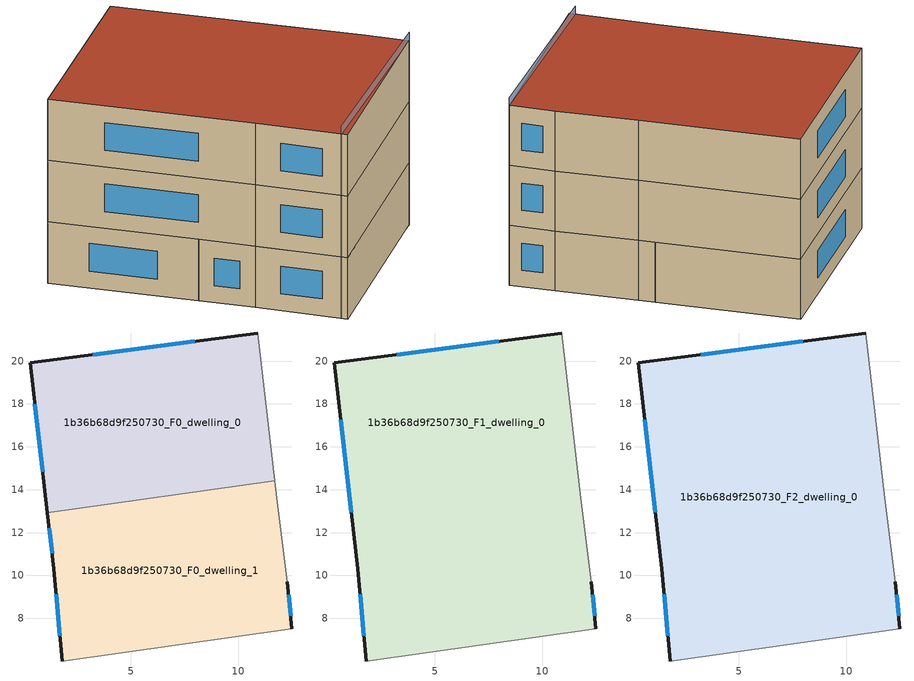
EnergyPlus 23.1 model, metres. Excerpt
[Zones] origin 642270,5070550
1b36b68d9f250730_F0_dwelling_0
 floor ground (EU_floor_Construction): 10.91,21.31 11.71,14.41 1.1,12.92 0.3,19.91 z0
 wall outside (EU_wall_Construction): 10.91,21.31 0.3,19.91 1.1,12.92 z0:3
 wall adiabatic (EU_wall_Construction): 11.71,14.41 10.91,21.31 z0:3
 wall to 1b36b68d9f250730_F0_dwelling_1 (EU_wall_Construction): 1.1,12.92 11.71,14.41 z0:3
 window (EU_Window_Construction): 0.52,17.99 0.88,14.85 / 7.99,20.93 3.22,20.3 z0.83:2.17
1b36b68d9f250730_F0_dwelling_1
 floor ground (EU_floor_Construction): 11.71,14.41 11.81,13.61 12.31,9.7 12.51,7.5 1.8,6 1.4,10.31 1.1,12.92 z0
 wall outside (EU_wall_Construction): 12.51,7.5 12.31,9.7 / 1.1,12.92 1.4,10.31 1.8,6 z0:3
 wall adiabatic (EU_wall_Construction): 12.31,9.7 11.81,13.61 11.71,14.41 / 1.8,6 12.51,7.5 z0:3
 window (EU_Window_Construction): 12.45,8.11 12.36,9.1 / 1.51,9.12 1.69,7.19 / 1.18,12.2 1.32,11.03 z0.83:2.17
1b36b68d9f250730_F1_dwelling_0
 floor to 1b36b68d9f250730_F0_dwelling_0 (EU_floor_Construction): 10.91,21.31 11.71,14.41 1.1,12.92 0.3,19.91 z3
 floor to 1b36b68d9f250730_F0_dwelling_1 (EU_floor_Construction): 11.71,14.41 11.81,13.61 12.31,9.7 12.51,7.5 1.8,6 1.4,10.31 1.1,12.92 z3
 wall outside (EU_wall_Construction): 12.51,7.5 12.31,9.7 / 10.91,21.31 0.3,19.91 1.4,10.31 1.8,6 z3:6
 wall adiabatic (EU_wall_Construction): 12.31,9.7 11.81,13.61 10.91,21.31 / 1.8,6 12.51,7.5 z3:6
 window (EU_Window_Construction): 12.45,8.11 12.36,9.1 / 1.51,9.12 1.69,7.19 / 0.61,17.27 1.1,12.95 / 7.99,20.93 3.22,20.3 z3.83:5.17
1b36b68d9f250730_F2_dwelling_0
 floor to 1b36b68d9f250730_F1_dwelling_0 (EU_floor_Construction): 10.91,21.31 11.81,13.61 12.31,9.7 12.51,7.5 1.8,6 1.4,10.31 0.3,19.91 z6
 wall outside (EU_wall_Construction): 12.51,7.5 12.31,9.7 / 10.91,21.31 0.3,19.91 1.4,10.31 1.8,6 z6:9
 wall adiabatic (EU_wall_Construction): 12.31,9.7 11.81,13.61 10.91,21.31 / 1.8,6 12.51,7.5 z6:9
 window (EU_Window_Construction): 12.45,8.11 12.36,9.1 / 1.51,9.12 1.69,7.19 / 0.61,17.27 1.1,12.95 / 7.99,20.93 3.22,20.3 z6.83:8.17
 roof outside (EU_roof_Construction): 12.51,7.5 12.31,9.7 11.81,13.61 10.91,21.31 0.3,19.91 1.4,10.31 1.8,6 z9
shading: 1.77,6.29 12.54,7.5 z0:9.4
[Building]
EU S2 Campaign: North Axis=0; Terrain=City; Solar Distribution=FullExterior
[Site:Location]
Lyon-Bron: Latitude=45.75; Longitude=5; Time Zone=1; Elevation=198
[SizingPeriod:WeatherFileDays]
AnnualSizingPeriod: Begin Month=1; Begin Day of Month=1; End Month=12; End Day of Month=31; Day of Week for Start Day=Monday; Use Weather File Daylight Saving Period=No; Use Weather File Rain and Snow Indicators=No
[MATERIAL]
EU_InternalMass_Material: Roughness=MediumRough; Thickness=0.1; Conductivity=1; Density=1800; Specific Heat=900; Thermal Absorptance=0.9; Solar Absorptance=0.7; Visible Absorptance=0.7
[MATERIAL:NOMASS] Roughness=MediumRough; Thermal Absorptance=0.9; Solar Absorptance=0.7; Visible Absorptance=0.7
Name | Thermal Resistance
EU_wall_NoMass | 0.87146
EU_roof_NoMass | 0.842276
EU_floor_NoMass | 0.496999
[WINDOWMATERIAL:SIMPLEGLAZINGSYSTEM]
EU_Window_SimpleGlazing: UFactor=2.2525; Solar Heat Gain Coefficient=0.76; Visible Transmittance=0.76
[CONSTRUCTION]
EU_wall_Construction: EU_wall_NoMass
EU_roof_Construction: EU_roof_NoMass
EU_floor_Construction: EU_floor_NoMass
EU_InternalMass_Construction: EU_InternalMass_Material
EU_Window_Construction: EU_Window_SimpleGlazing
[ZONE] Type=1; Multiplier=1; Ceiling Height=autocalculate; Floor Area=autocalculate; Part of Total Floor Area=Yes
Name | Volume
1b36b68d9f250730_F0_dwelling_0 | 224.602
1b36b68d9f250730_F1_dwelling_0 | 449.198
1b36b68d9f250730_F2_dwelling_0 | 449.203
1b36b68d9f250730_F0_dwelling_1 | 224.596
[INTERNALMASS] Construction=EU_InternalMass_Construction
Name | Zone or ZoneList | Surface Area
1b36b68d9f250730_F0_dwelling_0_EU_InternalMass | 1b36b68d9f250730_F0_dwelling_0 | 74.8669
1b36b68d9f250730_F0_dwelling_1_EU_InternalMass | 1b36b68d9f250730_F0_dwelling_1 | 74.8659
1b36b68d9f250730_F1_dwelling_0_EU_InternalMass | 1b36b68d9f250730_F1_dwelling_0 | 149.734
1b36b68d9f250730_F2_dwelling_0_EU_InternalMass | 1b36b68d9f250730_F2_dwelling_0 | 149.734
[OTHEREQUIPMENT] Fuel Type=Electricity; Design Level Calculation Method=Watts/Area; Power per Zone Floor Area=1; Fraction Latent=0; Fraction Radiant=0; Fraction Lost=0; Carbon Dioxide Generation Rate=0; EndUse Subcategory=EU_Step8_InternalGains
Name | Zone or ZoneList or Space or SpaceList | Schedule
EU_Step8_InternalGain_1b36b68d9f250730_F0_dwelling_0_f000 | 1b36b68d9f250730_F0_dwelling_0 | EU_Step8_GainSchedule_1b36b68d9f250730_F0_dwelling_0_f000
EU_Step8_InternalGain_1b36b68d9f250730_F0_dwelling_1_f000 | 1b36b68d9f250730_F0_dwelling_1 | EU_Step8_GainSchedule_1b36b68d9f250730_F0_dwelling_1_f000
EU_Step8_InternalGain_1b36b68d9f250730_F1_dwelling_0_f000 | 1b36b68d9f250730_F1_dwelling_0 | EU_Step8_GainSchedule_1b36b68d9f250730_F1_dwelling_0_f000
EU_Step8_InternalGain_1b36b68d9f250730_F2_dwelling_0_f000 | 1b36b68d9f250730_F2_dwelling_0 | EU_Step8_GainSchedule_1b36b68d9f250730_F2_dwelling_0_f000
[ZONEVENTILATION:DESIGNFLOWRATE] Schedule=EU_AlwaysOn; Design Flow Rate Calculation Method=AirChanges/Hour; Air Changes per Hour=0.425; Ventilation Type=Natural; Fan Pressure Rise=0; Fan Total Efficiency=1; Constant Term Coefficient=1; Temperature Term Coefficient=0; Velocity Term Coefficient=0; Velocity Squared Term Coefficient=0; Minimum Indoor Temperature=-100; Maximum Indoor Temperature=100; Delta Temperature=-100; Minimum Outdoor Temperature=-100; Maximum Outdoor Temperature=100; Maximum Wind Speed=40
Name | Zone or ZoneList or Space or SpaceList
EU_ConstantAir_1b36b68d9f250730_F0_dwelling_0 | 1b36b68d9f250730_F0_dwelling_0
EU_ConstantAir_1b36b68d9f250730_F0_dwelling_1 | 1b36b68d9f250730_F0_dwelling_1
EU_ConstantAir_1b36b68d9f250730_F1_dwelling_0 | 1b36b68d9f250730_F1_dwelling_0
EU_ConstantAir_1b36b68d9f250730_F2_dwelling_0 | 1b36b68d9f250730_F2_dwelling_0
[HVACTEMPLATE:THERMOSTAT] Constant Heating Setpoint=20; Constant Cooling Setpoint=50
EU_HeatOnly_1b36b68d9f250730_F0_dwelling_0; EU_HeatOnly_1b36b68d9f250730_F0_dwelling_1; EU_HeatOnly_1b36b68d9f250730_F1_dwelling_0; EU_HeatOnly_1b36b68d9f250730_F2_dwelling_0
[HVACTEMPLATE:ZONE:IDEALLOADSAIRSYSTEM] System Availability Schedule=EU_AlwaysOn; Maximum Heating Supply Air Temperature=50; Minimum Cooling Supply Air Temperature=13; Maximum Heating Supply Air Humidity Ratio=0.0156; Minimum Cooling Supply Air Humidity Ratio=0.0077; Heating Limit=NoLimit; Cooling Limit=NoLimit; Heating Availability Schedule=EU_AlwaysOn; Cooling Availability Schedule=EU_CoolingOff; Dehumidification Control Type=ConstantSensibleHeatRatio; Cooling Sensible Heat Ratio=0.7; Dehumidification Setpoint=60; Humidification Control Type=None; Humidification Setpoint=30; Outdoor Air Method=None; Outdoor Air Flow Rate per Person=0.00944; Outdoor Air Flow Rate per Zone Floor Area=0; Outdoor Air Flow Rate per Zone=0; Demand Controlled Ventilation Type=None; Outdoor Air Economizer Type=NoEconomizer; Heat Recovery Type=None; Sensible Heat Recovery Effectiveness=0.7; Latent Heat Recovery Effectiveness=0.65
Name | Template Thermostat
1b36b68d9f250730_F0_dwelling_0 | EU_HeatOnly_1b36b68d9f250730_F0_dwelling_0
1b36b68d9f250730_F0_dwelling_1 | EU_HeatOnly_1b36b68d9f250730_F0_dwelling_1
1b36b68d9f250730_F1_dwelling_0 | EU_HeatOnly_1b36b68d9f250730_F1_dwelling_0
1b36b68d9f250730_F2_dwelling_0 | EU_HeatOnly_1b36b68d9f250730_F2_dwelling_0
[SIZING:ZONE] Zone Cooling Design Supply Air Temperature Input Method=SupplyAirTemperature; Zone Cooling Design Supply Air Temperature=13; Zone Heating Design Supply Air Temperature Input Method=SupplyAirTemperature; Zone Heating Design Supply Air Temperature=50; Zone Cooling Design Supply Air Humidity Ratio=0.008; Zone Heating Design Supply Air Humidity Ratio=0.008; Cooling Design Air Flow Method=DesignDay; Cooling Design Air Flow Rate=0; Cooling Minimum Air Flow per Zone Floor Area=0.000762; Cooling Minimum Air Flow=0; Cooling Minimum Air Flow Fraction=0.2; Heating Design Air Flow Method=DesignDay; Heating Design Air Flow Rate=0; Heating Maximum Air Flow per Zone Floor Area=0.002032; Heating Maximum Air Flow=0.141576; Heating Maximum Air Flow Fraction=0.3; Account for Dedicated Outdoor Air System=No; Dedicated Outdoor Air System Control Strategy=NeutralSupplyAir; Dedicated Outdoor Air Low Setpoint Temperature for Design=autosize; Dedicated Outdoor Air High Setpoint Temperature for Design=autosize; Zone Load Sizing Method=Sensible Load Only No Latent Load; Zone Latent Cooling Design Supply Air Humidity Ratio Input Method=HumidityRatioDifference; Zone Cooling Design Supply Air Humidity Ratio Difference=0.005; Zone Latent Heating Design Supply Air Humidity Ratio Input Method=HumidityRatioDifference; Zone Humidification Design Supply Air Humidity Ratio Difference=0.005
1b36b68d9f250730_F0_dwelling_0; 1b36b68d9f250730_F0_dwelling_1; 1b36b68d9f250730_F1_dwelling_0; 1b36b68d9f250730_F2_dwelling_0
[SCHEDULE:CONSTANT]
Name | Hourly Value
EU_AlwaysOn | 1
EU_CoolingOff | 0
[SCHEDULE:FILE] Column Number=1; Rows to Skip at Top=0; Number of Hours of Data=8760; Column Separator=Comma; Interpolate to Timestep=No; Minutes per Item=60; Adjust Schedule for Daylight Savings=Yes
Name | File
EU_Step8_GainSchedule_1b36b68d9f250730_F0_dwelling_0_f000 | ../../schedules/1b36b68d9f250730/1b36b68d9f250730_F0_dwelling_0_f000_gain.csv
EU_Step8_GainSchedule_1b36b68d9f250730_F0_dwelling_1_f000 | ../../schedules/1b36b68d9f250730/1b36b68d9f250730_F0_dwelling_1_f000_gain.csv
EU_Step8_GainSchedule_1b36b68d9f250730_F1_dwelling_0_f000 | ../../schedules/1b36b68d9f250730/1b36b68d9f250730_F1_dwelling_0_f000_gain.csv
EU_Step8_GainSchedule_1b36b68d9f250730_F2_dwelling_0_f000 | ../../schedules/1b36b68d9f250730/1b36b68d9f250730_F2_dwelling_0_f000_gain.csv
